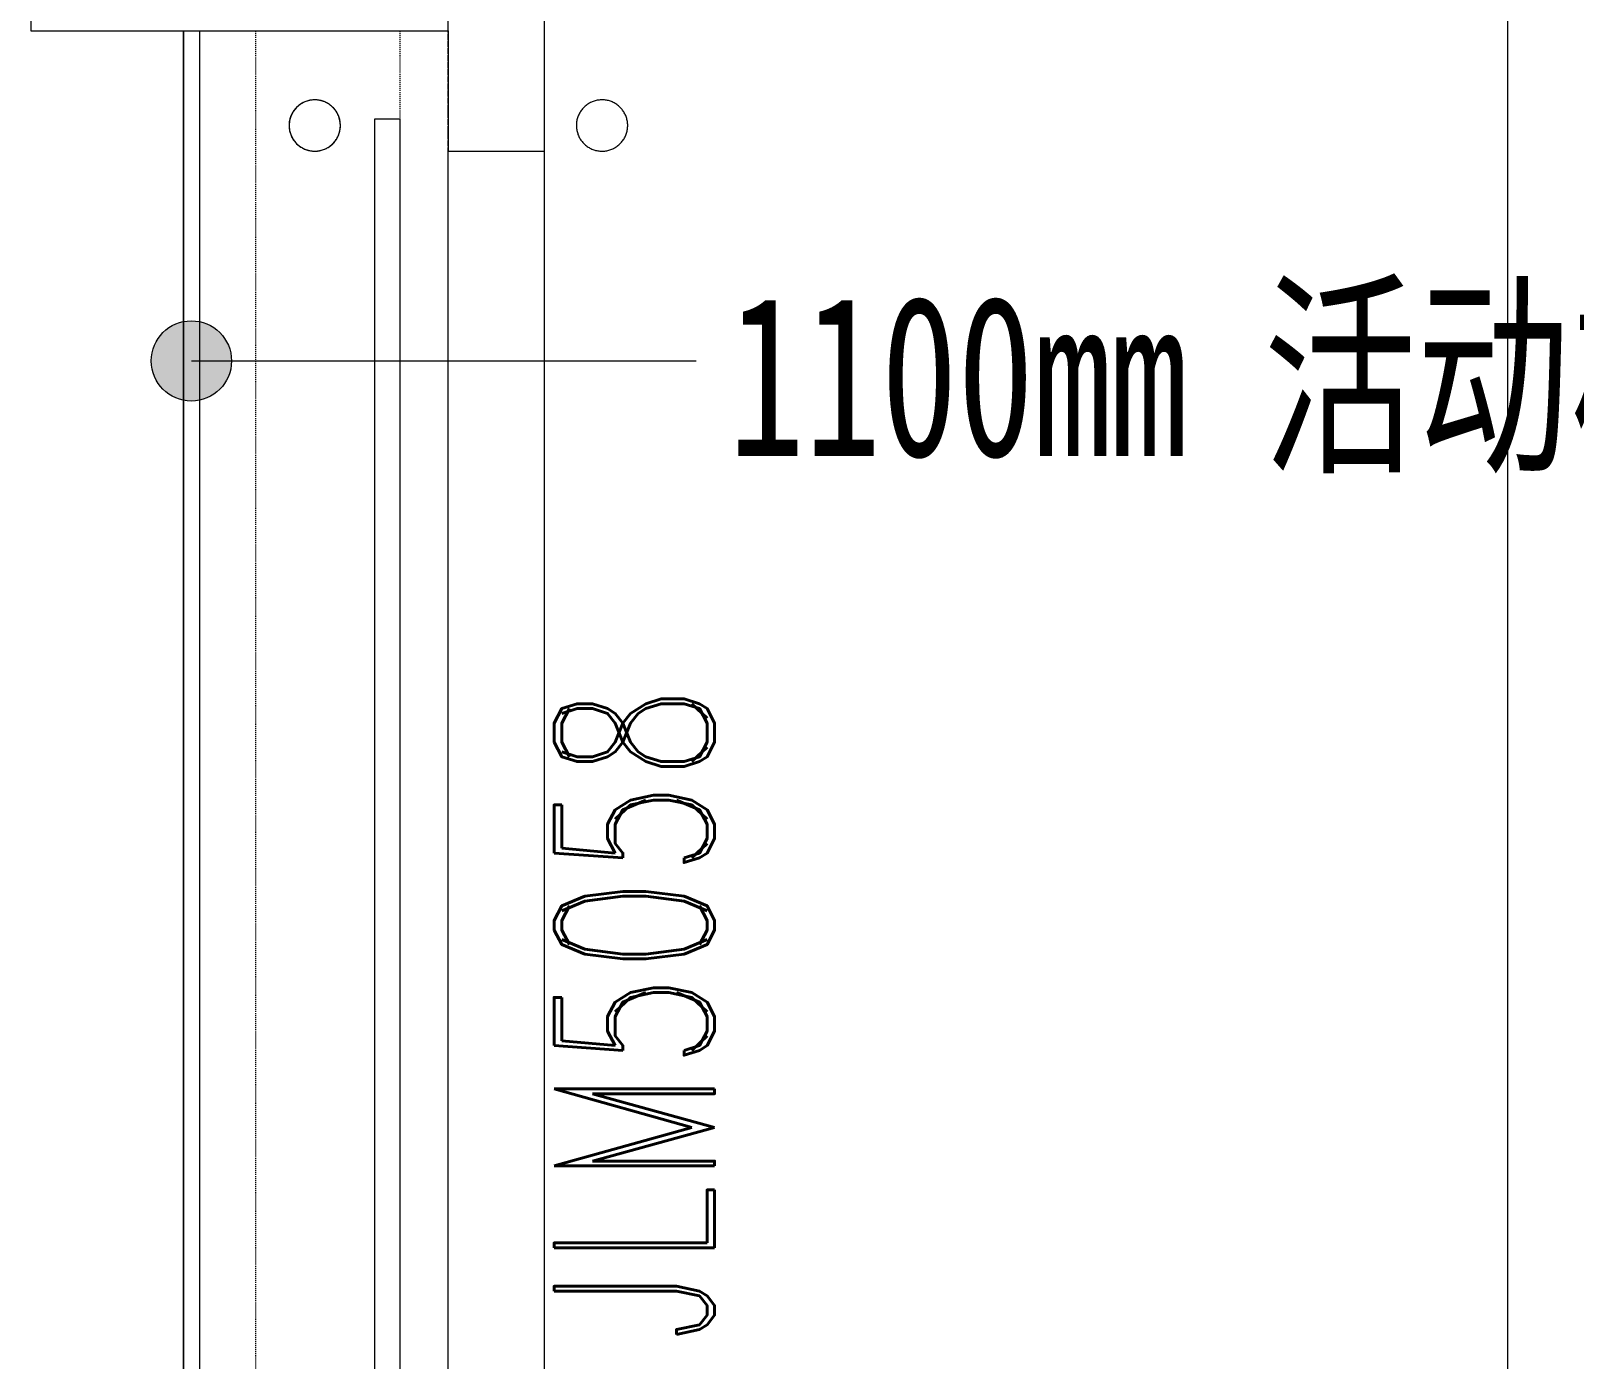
# Model space of a CAD drawing. Header units: millimetres. Extents: x -76632 to 443185, y -33181 to 192400.
# Drawn here: x 291500 to 296308, y 110336 to 114475 of the extents above; entities that cross this region are included whole.
import ezdxf

# ---------------------------------------------------------------- set-up
doc = ezdxf.new("R2010")
doc.units = ezdxf.units.MM
doc.linetypes.add('Dash', pattern=[6.35, 3.175, -3.175])
doc.linetypes.add('轴网线', pattern=[22.04, 18.38, -1.83, 0, -1.83])
doc.layers.get('0').update_dxf_attribs({"color": 8})
for name, color, linetype, lineweight in [('A-DOOR', 8, 'Continuous', 5), ('A-DOOR-IDEN', 8, 'Continuous', 9), ('A-FLOR', 8, 'Continuous', 5), ('A-FLOR-HRAL', 8, 'Continuous', 5), ('A-FLOR-HRAL-IDEN', 8, 'Continuous', 9), ('A-WALL', 8, 'Continuous', 5), ('A-WALL-FNSH', 8, 'Continuous', 9), ('Q-SPCQ', 8, 'Continuous', 5), ('S-COLS', 8, 'Continuous', 5), ('S-GRID', 8, 'Continuous', 9)]:
    doc.layers.add(name, color=color, linetype=linetype, lineweight=lineweight)
doc.styles.add('RomanD_1', font='romand__.ttf', dxfattribs={"width": 0.7, "height": 500})
doc.styles.add('仿宋', font='simfang.ttf', dxfattribs={"width": 0.7, "height": 500})

# ---------------------------------------------------------------- blocks, each defined once
blk = doc.blocks.new('X-ST-F3-01-C-001_HLP2_rvt-1-LAY-1F-1_500-A')
at = {"layer": 'S-COLS', "color": 7, "lineweight": 9}
for p, q in [((291500, 115925), (291500, 114475)), ((292800, 114475), (292800, 115925)), ((291500, 114475), (292800, 114475))]:
    blk.add_line(p, q, dxfattribs=at)
blk = doc.blocks.new('墙外卷帘门1 - JLM5058-4446907-LAY-1F-1_500-A')
at = {"layer": 'A-DOOR', "color": 7, "linetype": 'Dash'}
for p, q in [((2875, -75), (-2875, -75)), ((-2875, -525), (2875, -525))]:
    blk.add_line(p, q, dxfattribs=at)
at = {"layer": 'A-DOOR'}
for p, q in [((2600, -75), (-2600, -75)), ((-2600, -75), (-2600, -155)), ((2600, -155), (2600, -75)), ((-2600, -155), (2600, -155))]:
    blk.add_line(p, q, dxfattribs=at)
blk = doc.blocks.new('顶部扶栏类型 - 顶部扶栏_内部_-1409581-LAY-1F-1_500-A')
at = {"layer": 'A-FLOR-HRAL'}
for p, q in [((291975, 108725), (291975, 114475)), ((292025, 114475), (292025, 108725))]:
    blk.add_line(p, q, dxfattribs=at)
blk = doc.blocks.new('顶部扶栏类型 - 顶部扶栏_内部_-V3-LAY-1F-1_500-A')
at = {"layer": 'A-FLOR-HRAL'}
for p, q in [((291975, 114475), (291975, 108725)), ((292025, 114475), (292025, 108725))]:
    blk.add_line(p, q, dxfattribs=at)
blk = doc.blocks.new('坡道 - 坡道-3685624-LAY-1F-1_500-A')
at = {"layer": 'Q-SPCQ'}
for p, q in [((-5950, 0), (-950, 0)), ((-5950, 0), (-950, 0)), ((6450, -3000), (-6450, -3000)), ((6450, -3000), (-6450, -3000))]:
    blk.add_line(p, q, dxfattribs=at)
blk = doc.blocks.new('防撞柱 - 防撞柱-4749834-LAY-1F-1_500-A')
at = {"layer": 'Q-SPCQ', "flags": 128}
for points in [[(80, 0), (79.9, 3.2), (79.7, 6.4), (79.4, 9.6), (79, 12.7), (78.4, 15.9), (77.7, 19), (76.9, 22.1), (75.9, 25.2), (74.9, 28.2), (73.7, 31.2), (72.4, 34.1), (71, 36.9), (69.4, 39.8), (67.8, 42.5), (66, 45.2), (64.2, 47.8), (62.2, 50.3), (60.1, 52.8), (58, 55.1), (55.7, 57.4), (53.4, 59.6), (51, 61.7), (48.5, 63.6), (45.9, 65.5), (43.2, 67.3), (40.5, 69), (37.7, 70.6), (34.9, 72), (31.9, 73.3), (29, 74.6), (26, 75.7), (22.9, 76.6), (19.9, 77.5), (16.7, 78.2), (13.6, 78.8), (10.4, 79.3), (7.3, 79.7), (4.1, 79.9), (0.9, 80), (-2.3, 80), (-5.5, 79.8), (-8.7, 79.5), (-11.9, 79.1), (-15, 78.6), (-18.2, 77.9), (-21.3, 77.1), (-24.3, 76.2), (-27.4, 75.2), (-30.4, 74), (-33.3, 72.7), (-36.2, 71.4), (-39, 69.9), (-41.8, 68.2), (-44.5, 66.5), (-47.1, 64.7), (-49.6, 62.7), (-52.1, 60.7), (-54.5, 58.6), (-56.8, 56.4), (-59, 54), (-61.1, 51.6), (-63.1, 49.1), (-65, 46.6), (-66.8, 43.9), (-68.6, 41.2), (-70.1, 38.5), (-71.6, 35.6), (-73, 32.7), (-74.2, 29.8), (-75.4, 26.8), (-76.4, 23.8), (-77.3, 20.7), (-78, 17.6), (-78.7, 14.4), (-79.2, 11.3), (-79.6, 8.1), (-79.8, 4.9), (-80, 1.7), (-80, 0)], [(-80, 0), (-79.9, -3.2), (-79.7, -6.4), (-79.4, -9.6), (-79, -12.7), (-78.4, -15.9), (-77.7, -19), (-76.9, -22.1), (-75.9, -25.2), (-74.9, -28.2), (-73.7, -31.2), (-72.4, -34.1), (-71, -36.9), (-69.4, -39.8), (-67.8, -42.5), (-66, -45.2), (-64.2, -47.8), (-62.2, -50.3), (-60.1, -52.8), (-58, -55.1), (-55.7, -57.4), (-53.4, -59.6), (-51, -61.7), (-48.5, -63.6), (-45.9, -65.5), (-43.2, -67.3), (-40.5, -69), (-37.7, -70.6), (-34.9, -72), (-31.9, -73.3), (-29, -74.6), (-26, -75.7), (-22.9, -76.6), (-19.9, -77.5), (-16.7, -78.2), (-13.6, -78.8), (-10.4, -79.3), (-7.3, -79.7), (-4.1, -79.9), (-0.9, -80), (2.3, -80), (5.5, -79.8), (8.7, -79.5), (11.9, -79.1), (15, -78.6), (18.2, -77.9), (21.3, -77.1), (24.3, -76.2), (27.4, -75.2), (30.4, -74), (33.3, -72.7), (36.2, -71.4), (39, -69.9), (41.8, -68.2), (44.5, -66.5), (47.1, -64.7), (49.6, -62.7), (52.1, -60.7), (54.5, -58.6), (56.8, -56.4), (59, -54), (61.1, -51.6), (63.1, -49.1), (65, -46.6), (66.8, -43.9), (68.6, -41.2), (70.1, -38.5), (71.6, -35.6), (73, -32.7), (74.2, -29.8), (75.4, -26.8), (76.4, -23.8), (77.3, -20.7), (78, -17.6), (78.7, -14.4), (79.2, -11.3), (79.6, -8.1), (79.8, -4.9), (80, -1.7), (80, 0)]]:
    blk.add_lwpolyline(points, dxfattribs=at)
at = {"layer": 'Q-SPCQ'}
for start, end in [(360, 180), (180, 360)]:
    blk.add_arc((0, 0), 80, start, end, dxfattribs=at)
blk = doc.blocks.new('防撞柱 - 防撞柱-V119-LAY-1F-1_500-A')
at = {"layer": 'Q-SPCQ', "flags": 128}
for points in [[(80, 0), (79.9, 3.2), (79.7, 6.4), (79.4, 9.6), (79, 12.7), (78.4, 15.9), (77.7, 19), (76.9, 22.1), (75.9, 25.2), (74.9, 28.2), (73.7, 31.2), (72.4, 34.1), (71, 36.9), (69.4, 39.8), (67.8, 42.5), (66, 45.2), (64.2, 47.8), (62.2, 50.3), (60.1, 52.8), (58, 55.1), (55.7, 57.4), (53.4, 59.6), (51, 61.7), (48.5, 63.6), (45.9, 65.5), (43.2, 67.3), (40.5, 69), (37.7, 70.6), (34.9, 72), (31.9, 73.3), (29, 74.6), (26, 75.7), (22.9, 76.6), (19.9, 77.5), (16.7, 78.2), (13.6, 78.8), (10.4, 79.3), (7.3, 79.7), (4.1, 79.9), (0.9, 80), (-2.3, 80), (-5.5, 79.8), (-8.7, 79.5), (-11.9, 79.1), (-15, 78.6), (-18.2, 77.9), (-21.3, 77.1), (-24.3, 76.2), (-27.4, 75.2), (-30.4, 74), (-33.3, 72.7), (-36.2, 71.4), (-39, 69.9), (-41.8, 68.2), (-44.5, 66.5), (-47.1, 64.7), (-49.6, 62.7), (-52.1, 60.7), (-54.5, 58.6), (-56.8, 56.4), (-59, 54), (-61.1, 51.6), (-63.1, 49.1), (-65, 46.6), (-66.8, 43.9), (-68.6, 41.2), (-70.1, 38.5), (-71.6, 35.6), (-73, 32.7), (-74.2, 29.8), (-75.4, 26.8), (-76.4, 23.8), (-77.3, 20.7), (-78, 17.6), (-78.7, 14.4), (-79.2, 11.3), (-79.6, 8.1), (-79.8, 4.9), (-80, 1.7), (-80, 0)], [(-80, 0), (-79.9, -3.2), (-79.7, -6.4), (-79.4, -9.6), (-79, -12.7), (-78.4, -15.9), (-77.7, -19), (-76.9, -22.1), (-75.9, -25.2), (-74.9, -28.2), (-73.7, -31.2), (-72.4, -34.1), (-71, -36.9), (-69.4, -39.8), (-67.8, -42.5), (-66, -45.2), (-64.2, -47.8), (-62.2, -50.3), (-60.1, -52.8), (-58, -55.1), (-55.7, -57.4), (-53.4, -59.6), (-51, -61.7), (-48.5, -63.6), (-45.9, -65.5), (-43.2, -67.3), (-40.5, -69), (-37.7, -70.6), (-34.9, -72), (-31.9, -73.3), (-29, -74.6), (-26, -75.7), (-22.9, -76.6), (-19.9, -77.5), (-16.7, -78.2), (-13.6, -78.8), (-10.4, -79.3), (-7.3, -79.7), (-4.1, -79.9), (-0.9, -80), (2.3, -80), (5.5, -79.8), (8.7, -79.5), (11.9, -79.1), (15, -78.6), (18.2, -77.9), (21.3, -77.1), (24.3, -76.2), (27.4, -75.2), (30.4, -74), (33.3, -72.7), (36.2, -71.4), (39, -69.9), (41.8, -68.2), (44.5, -66.5), (47.1, -64.7), (49.6, -62.7), (52.1, -60.7), (54.5, -58.6), (56.8, -56.4), (59, -54), (61.1, -51.6), (63.1, -49.1), (65, -46.6), (66.8, -43.9), (68.6, -41.2), (70.1, -38.5), (71.6, -35.6), (73, -32.7), (74.2, -29.8), (75.4, -26.8), (76.4, -23.8), (77.3, -20.7), (78, -17.6), (78.7, -14.4), (79.2, -11.3), (79.6, -8.1), (79.8, -4.9), (80, -1.7), (80, 0)]]:
    blk.add_lwpolyline(points, dxfattribs=at)

msp = doc.modelspace()

# ---------------------------------------------------------------- hatches: boundary and pattern name
at = {"layer": 'A-FLOR-HRAL-IDEN', "lineweight": 18, "transparency": 33554687}
h = msp.add_hatch(color=256, dxfattribs=at)
edge = h.paths.add_edge_path(flags=0)
edge.add_arc((292000, 113446.4), 125, 0, 360)

# ---------------------------------------------------------------- linework, layer by layer
at = {"layer": 'A-FLOR', "transparency": 33554687}
msp.add_line((292800, 109100), (292800, 114100), dxfattribs=at)
at = {"layer": 'A-FLOR-HRAL-IDEN', "lineweight": 18, "transparency": 33554687}
msp.add_line((292000, 113446.4), (293572.5, 113446.4), dxfattribs=at)
msp.add_circle((292000, 113446.4), 125, dxfattribs=at)
at = {"layer": 'A-WALL', "transparency": 33554687}
msp.add_line((292800, 109100), (292800, 114100), dxfattribs=at)
at = {"layer": 'A-WALL-FNSH', "lineweight": 5, "transparency": 33554687}
for p, q in [((293100, 114100), (293100, 115925)), ((292800, 114475), (292800, 114100)), ((292800, 114100), (293100, 114100))]:
    msp.add_line(p, q, dxfattribs=at)
at = {"layer": 'S-GRID', "linetype": '轴网线', "transparency": 33554687}
msp.add_line((292800, -17706.2), (292800, 174400), dxfattribs=at)

# ---------------------------------------------------------------- block references
at = {"lineweight": 5, "transparency": 33554687}
msp.add_blockref('X-ST-F3-01-C-001_HLP2_rvt-1-LAY-1F-1_500-A', (0, 0), dxfattribs=at)
at = {"layer": 'A-DOOR', "transparency": 33554687, "rotation": 270}
msp.add_blockref('墙外卷帘门1 - JLM5058-4446907-LAY-1F-1_500-A', (292725, 111600), dxfattribs=at)
at = {"layer": 'A-FLOR-HRAL', "transparency": 33554687}
for name in ['顶部扶栏类型 - 顶部扶栏_内部_-1409581-LAY-1F-1_500-A', '顶部扶栏类型 - 顶部扶栏_内部_-V3-LAY-1F-1_500-A']:
    msp.add_blockref(name, (0, 0), dxfattribs=at)
at = {"layer": 'Q-SPCQ', "transparency": 33554687, "rotation": 90}
msp.add_blockref('坡道 - 坡道-3685624-LAY-1F-1_500-A', (293100, 115050), dxfattribs=at)
at = {"layer": 'Q-SPCQ', "transparency": 33554687}
for name, p in [('防撞柱 - 防撞柱-4749834-LAY-1F-1_500-A', (292384.3, 114180)), ('防撞柱 - 防撞柱-V119-LAY-1F-1_500-A', (293279.3, 114180))]:
    msp.add_blockref(name, p, dxfattribs=at)

# ---------------------------------------------------------------- texts
at = {"layer": 'A-DOOR-IDEN', "transparency": 33554687, "insert": (293130.1, 110367.9), "char_height": 500, "width": 2918.142, "attachment_point": 1, "rotation": 90, "style": 'RomanD_1'}
msp.add_mtext('JLM5058', dxfattribs=at)
at = {"layer": 'A-FLOR-HRAL-IDEN', "transparency": 33554687, "char_height": 500, "attachment_point": 1, "style": '仿宋'}
for s, insert, width in [('活动栏杆', (295339.4, 113649.6), 2693.67), ('1100mm', (293672.5, 113649.6), 2020.252)]:
    msp.add_mtext(s, dxfattribs=dict(at, insert=insert, width=width))

doc.saveas('drawing.dxf')
